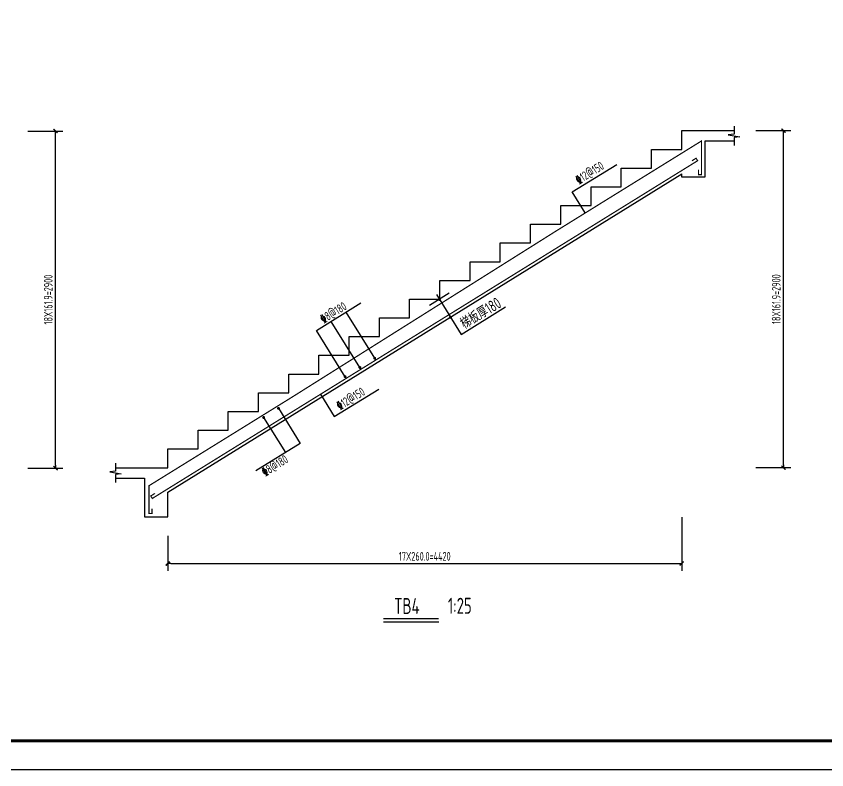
# Model space of a CAD drawing. Extents: x -144902 to 588294, y -160863 to 65494.
# Drawn here: x 229701 to 257585, y -159300 to -133365 of the extents above; entities that cross this region are included whole.
import ezdxf

# ---------------------------------------------------------------- set-up
doc = ezdxf.new("R2010")
doc.units = 0
doc.header["$LTSCALE"] = 100
doc.layers.get('0').update_dxf_attribs({"linetype": 'CONTINUOUS'})
doc.layers.get('Defpoints').update_dxf_attribs({"linetype": 'CONTINUOUS'})
for name, color, linetype in [('1508', 2, 'CONTINUOUS'), ('STAIR', 2, 'CONTINUOUS'), ('tk', 7, 'CONTINUOUS')]:
    doc.layers.add(name, color=color, linetype=linetype)
doc.styles.get("Standard").update_dxf_attribs({"font": 'tssdeng.shx', "width": 0.7, "bigfont": 'tssdchn.shx'})
doc.styles.add('TSSD_Dimension', font='Tssdeng.shx', dxfattribs={"width": 0.7, "bigfont": 'tssdchn.shx'})
doc.dimstyles.new('TSSD_100_100$0', dxfattribs={"dimtxt": 300, "dimasz": 100, "dimexe": 250, "dimexo": 250, "dimgap": 100, "dimtad": 1, "dimdec": 0, "dimzin": 0, "dimdsep": 46, "dimtxsty": 'TSSD_Dimension', "dimblk": '_tsdbk', "dimblk1": '_tsdbk', "dimblk2": '_tsdbk', "dimsah": 1, "dimcen": 0, "dimclrt": 7, "dimadec": 0, "dimazin": 0, "dimtfac": 1, "dimtdec": 0, "dimtix": 1, "dimtmove": 2, "dimatfit": 3, "dimldrblk": '_tsdbk', "dimfxl": 1, "dimtolj": 1, "dimtzin": 0, "dimarcsym": 0})

# ---------------------------------------------------------------- blocks, each defined once
blk = doc.blocks.new('_tsdbk')
blk.add_line((-1, 0), (0, 0))
at = {"const_width": 0.5}
blk.add_lwpolyline([(-0.7, -0.7), (0.7, 0.7)], dxfattribs=at)
blk = doc.blocks.new('*D1479')
at = {"layer": 'Defpoints', "color": 0}
for p in [(254895, -137303), (256095, -137303), (254895, -148902)]:
    blk.add_point(p, dxfattribs=at)
at = {"layer": 'STAIR', "color": 0, "lineweight": -2}
for p, q in [((255145, -137303), (256345, -137303)), ((256095, -148802), (256095, -137403)), ((255145, -148902), (256345, -148902))]:
    blk.add_line(p, q, dxfattribs=at)
at = {"layer": 'STAIR', "color": 0, "lineweight": -2, "xscale": 100, "yscale": 100, "zscale": 100}
for p, rotation in [((256095, -137303), 90), ((256095, -148902), 270)]:
    blk.add_blockref('_tsdbk', p, dxfattribs=dict(at, rotation=rotation))
at = {"layer": 'STAIR', "color": 7, "insert": (255845, -143103), "char_height": 300, "attachment_point": 5, "rotation": 90, "style": 'TSSD_Dimension'}
blk.add_mtext('\\A1;18X161.9=2900', dxfattribs=at)
blk = doc.blocks.new('*D1480')
at = {"layer": 'Defpoints', "color": 0}
for p in [(252595, -150358), (234915, -151002), (252595, -152202)]:
    blk.add_point(p, dxfattribs=at)
at = {"layer": 'STAIR', "color": 0, "lineweight": -2}
for p, q in [((252595, -150608), (252595, -152452)), ((234915, -151252), (234915, -152452)), ((235015, -152202), (252495, -152202))]:
    blk.add_line(p, q, dxfattribs=at)
at = {"layer": 'STAIR', "color": 0, "lineweight": -2, "xscale": 100, "yscale": 100, "zscale": 100, "rotation": 180}
blk.add_blockref('_tsdbk', (234915, -152202), dxfattribs=at)
at = {"layer": 'STAIR', "color": 0, "lineweight": -2, "xscale": 100, "yscale": 100, "zscale": 100}
blk.add_blockref('_tsdbk', (252595, -152202), dxfattribs=at)
at = {"layer": 'STAIR', "color": 7, "insert": (243755, -151952), "char_height": 300, "attachment_point": 5, "style": 'TSSD_Dimension'}
blk.add_mtext('\\A1;17X260.0=4420', dxfattribs=at)
blk = doc.blocks.new('*D1482')
at = {"layer": 'Defpoints', "color": 0}
for p in [(229853, -137318), (231053, -137318), (229853, -148917)]:
    blk.add_point(p, dxfattribs=at)
at = {"layer": 'STAIR', "color": 0, "lineweight": -2}
for p, q in [((230103, -137318), (231303, -137318)), ((231053, -148817), (231053, -137418)), ((230103, -148917), (231303, -148917))]:
    blk.add_line(p, q, dxfattribs=at)
at = {"layer": 'STAIR', "color": 0, "lineweight": -2, "xscale": 100, "yscale": 100, "zscale": 100}
for p, rotation in [((231053, -137318), 90), ((231053, -148917), 270)]:
    blk.add_blockref('_tsdbk', p, dxfattribs=dict(at, rotation=rotation))
at = {"layer": 'STAIR', "color": 7, "insert": (230803, -143118), "char_height": 300, "attachment_point": 5, "rotation": 90, "style": 'TSSD_Dimension'}
blk.add_mtext('\\A1;18X161.9=2900', dxfattribs=at)
blk = doc.blocks.new('A1tk')
at = {"layer": 'tk', "color": 5}
blk.add_lwpolyline([(0, 0), (0, 59400), (84100, 59400), (84100, 0)], close=True, dxfattribs=at)
at = {"layer": 'tk', "const_width": 100}
blk.add_lwpolyline([(2500, 1000), (83100, 1000), (83100, 58400), (2500, 58400)], close=True, dxfattribs=at)

msp = doc.modelspace()

# ---------------------------------------------------------------- linework, layer by layer
at = {"layer": 'STAIR'}
for p, q in [((252595.109, -137947.599), (252595.109, -137303.199)), ((252595.109, -137303.199), (254395.109, -137303.199)), ((254395.109, -137663.199), (253395.109, -137663.199)), ((253395.109, -137663.199), (253395.109, -138903.199)), ((251555.109, -138591.999), (251555.109, -137947.599)), ((251555.109, -137947.599), (252595.109, -137947.599)), ((234915.109, -149749.409), (252595.109, -138794.609)), ((250515.109, -139236.399), (250515.109, -138591.999)), ((250515.109, -138591.999), (251555.109, -138591.999)), ((252595.109, -138903.199), (252595.109, -138794.609)), ((253395.109, -138903.199), (252595.109, -138903.199)), ((249475.109, -139880.799), (249475.109, -139236.399)), ((249475.109, -139236.399), (250515.109, -139236.399)), ((248435.109, -140525.199), (248435.109, -139880.799)), ((248435.109, -139880.799), (249475.109, -139880.799)), ((247395.109, -141169.599), (247395.109, -140525.199)), ((247395.109, -140525.199), (248435.109, -140525.199)), ((246355.109, -141813.999), (246355.109, -141169.599)), ((246355.109, -141169.599), (247395.109, -141169.599)), ((245315.109, -142458.399), (245315.109, -141813.999)), ((245315.109, -141813.999), (246355.109, -141813.999)), ((244275.109, -143102.799), (244275.109, -142458.399)), ((244275.109, -142458.399), (245315.109, -142458.399)), ((244599.902, -142901.552), (243919.863, -143322.915)), ((243235.109, -143747.199), (243235.109, -143102.799)), ((243235.109, -143102.799), (244275.109, -143102.799)), ((242033.628, -145138.677), (241049.867, -143550.979)), ((241523.599, -145454.699), (240539.837, -143867.001)), ((242195.109, -144391.599), (242195.109, -143747.199)), ((242195.109, -143747.199), (243235.109, -143747.199)), ((241155.109, -145035.999), (241155.109, -144391.599)), ((241155.109, -144391.599), (242195.109, -144391.599)), ((240115.109, -145680.399), (240115.109, -145035.999)), ((240115.109, -145035.999), (241155.109, -145035.999)), ((239075.109, -146324.799), (239075.109, -145680.399)), ((239075.109, -145680.399), (240115.109, -145680.399)), ((238035.109, -146969.199), (238035.109, -146324.799)), ((238035.109, -146324.799), (239075.109, -146324.799)), ((236995.109, -147613.599), (236995.109, -146969.199)), ((236995.109, -146969.199), (238035.109, -146969.199)), ((238211.546, -147175.152), (238959.464, -148382.222)), ((235955.109, -148257.999), (235955.109, -147613.599)), ((235955.109, -147613.599), (236995.109, -147613.599)), ((234915.109, -148902.399), (234915.109, -148257.999)), ((234915.109, -148257.999), (235955.109, -148257.999)), ((233115.109, -148902.399), (234915.109, -148902.399)), ((233115.109, -149262.399), (234115.109, -149262.399)), ((234115.109, -149262.399), (234115.109, -150588.881)), ((234915.109, -150588.881), (234915.109, -149749.409)), ((234115.109, -150588.881), (234915.109, -150588.881))]:
    msp.add_line(p, q, dxfattribs=at)
at = {"layer": 'STAIR', "color": 4}
msp.add_line((242333.89, -154202.399), (244233.89, -154202.399), dxfattribs=at)
at = {"layer": 'STAIR'}
for points in [[(254395.109, -137153.199), (254395.109, -137426.199), (254196.686, -137451.266), (254591.762, -137513.84), (254393.339, -137538.906), (254393.339, -137811.906)], [(249277.734, -140135.408), (248831.21, -139414.76), (250361.298, -138466.694)], [(244154.542, -142942.224), (245007.802, -144319.304), (246537.89, -143371.237)], [(241013.57, -145770.721), (240029.808, -144183.023), (241559.896, -143234.957)], [(240166.439, -146377.964), (240640.472, -147143.008), (242170.56, -146194.942)], [(238721.575, -146859.13), (239469.494, -148066.2), (237939.406, -149014.266)], [(233115.109, -148752.399), (233115.109, -149025.399), (232916.686, -149050.466), (233311.761, -149113.04), (233113.338, -149138.106), (233113.338, -149411.106)]]:
    msp.add_lwpolyline(points, dxfattribs=at)
at = {"layer": 'STAIR', "color": 2, "const_width": 40}
msp.add_lwpolyline([(253172.439, -138650.227), (253172.439, -138820.227), (253272.439, -138820.227), (253272.439, -137660.227), (248279.058, -140754.203), (239189.468, -146475.104), (234271.932, -149522.085), (234271.932, -150482.085), (234371.932, -150482.085), (234371.932, -150312.085)], dxfattribs=at)
at = {"layer": 'STAIR', "const_width": 40}
msp.add_lwpolyline([(234474.277, -149787.275), (234329.768, -149876.815), (234382.439, -149961.82), (253142.439, -138337.835), (253089.769, -138252.83), (252945.26, -138342.37)], dxfattribs=at)
at = {"layer": 'STAIR', "const_width": 50}
for points in [[(244234.883, -143112.234, 1), (244284.883, -143112.234, 1)], [(244614.109, -143724.269, 1), (244664.109, -143724.269, 1)], [(242008.628, -145138.677, 1), (242058.628, -145138.677, 1)], [(241498.599, -145454.699, 1), (241548.599, -145454.699, 1)], [(240988.57, -145770.721, 1), (241038.57, -145770.721, 1)], [(238696.575, -146859.13, 1), (238746.575, -146859.13, 1)], [(238186.546, -147175.152, 1), (238236.546, -147175.152, 1)]]:
    msp.add_lwpolyline(points, format="xyb", close=True, dxfattribs=at)
at = {"layer": 'STAIR', "color": 4, "const_width": 50}
msp.add_lwpolyline([(242333.89, -154102.399), (244233.89, -154102.399)], dxfattribs=at)

# ---------------------------------------------------------------- block references
at = {"layer": '1508'}
msp.add_blockref('A1tk', (203541.688, -159300.016), dxfattribs=at)

# ---------------------------------------------------------------- texts
at = {"layer": 'STAIR', "width": 0.7}
for s, height, p in [('%%13212@150', 300, (249055.213, -139157.114)), ('%%1328@180', 300, (240273.304, -143947.286)), ('梯板厚180', 400, (245131.502, -144160.698)), ('%%13212@150', 300, (240833.388, -146930.446)), ('%%1328@180', 300, (238260.172, -149214.572))]:
    msp.add_text(s, height=height, rotation=31.7829917, dxfattribs=at).set_placement(p)
at = {"layer": 'STAIR', "color": 4, "width": 0.7}
for s, p in [('TB4', (242700.33, -153938.202)), ('1:25', (244550.566, -153929.54))]:
    msp.add_text(s, height=550, dxfattribs=at).set_placement(p)

# ---------------------------------------------------------------- dimensions: what is measured, and where the dimension line sits
at = {"layer": 'STAIR'}
for base, p1, p2, picture, middle in [((231052.966, -137318.267), (229852.966, -148917.467), (229852.966, -137318.267), '*D1482', (230802.966, -143117.867)), ((256095.109, -137303.199), (254895.109, -148902.399), (254895.109, -137303.199), '*D1479', (255845.109, -143102.799))]:
    dim = msp.add_linear_dim(base=base, p1=p1, p2=p2, angle=90, text='18X161.9=2900', dimstyle='TSSD_100_100$0', override={"dimzin": 8}, dxfattribs=at)
    dim.commit()
    dim.dimension.update_dxf_attribs({"geometry": picture, "text_midpoint": middle})
dim = msp.add_linear_dim(base=(252595.109, -152202.399), p1=(234915.109, -151002.399), p2=(252595.109, -150357.999), text='17X260.0=4420', dimstyle='TSSD_100_100$0', override={"dimzin": 8}, dxfattribs=at)
dim.commit()
dim.dimension.update_dxf_attribs({"geometry": '*D1480', "text_midpoint": (243755.109, -151952.399)})

doc.saveas('drawing.dxf')
